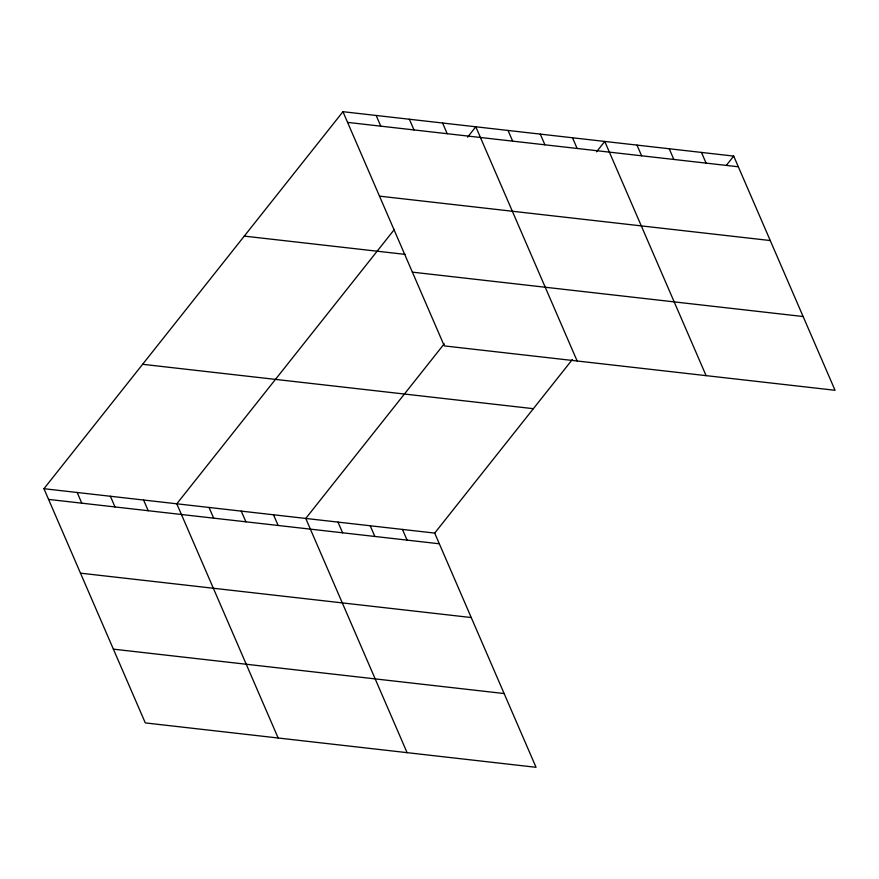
<?xml version="1.0" encoding="UTF-8"?>
<svg xmlns="http://www.w3.org/2000/svg" width="879" height="879" viewBox="0 0 879 879"><rect width="100%" height="100%" fill="white"/><g stroke="black" fill="none" stroke-linecap="round" stroke-linejoin="round"><path stroke-width="1.32" d="M43.95 488.713L434.698 533.092L536.047 767.301L145.299 722.912L43.95 488.713L342.953 111.699L733.701 156.088L835.05 390.287L444.302 345.908L342.953 111.699M394.396 229.43L176.8 503.799L278.16 738.008M467.584 137.157L475.803 126.796L577.151 360.994M444.236 343.832L305.749 518.445L407.098 752.655M596.533 151.803L604.752 141.442L706.101 375.641M434.698 533.092L572.339 359.544M726.296 165.417L733.701 156.088M347.579 122.39L738.327 166.779M379.497 196.149L770.246 240.538M244.274 236.11L405.34 254.405M412.383 272.149L803.131 316.528M142.618 364.302L533.366 408.68M48.576 499.404L439.324 543.782M80.494 573.163L471.243 617.541M113.38 649.152L504.128 693.542M701.464 152.419L706.09 163.109M669.227 148.76L673.852 159.451M636.989 145.101L641.615 155.792M572.515 137.772L577.14 148.474M540.277 134.113L544.903 144.804M508.04 130.455L512.666 141.145M442.587 123.016L447.213 133.707M409.372 119.247L414.009 129.938M376.168 115.479L380.794 126.169M402.461 529.433L407.087 540.124M370.224 525.774L374.85 536.465M337.986 522.104L342.612 532.806M273.512 514.786L278.149 525.477M241.275 511.128L245.911 521.818M209.037 507.458L213.674 518.16M143.596 500.03L148.221 510.721M110.38 496.25L115.006 506.952M77.165 492.482L81.791 503.173"/></g></svg>
